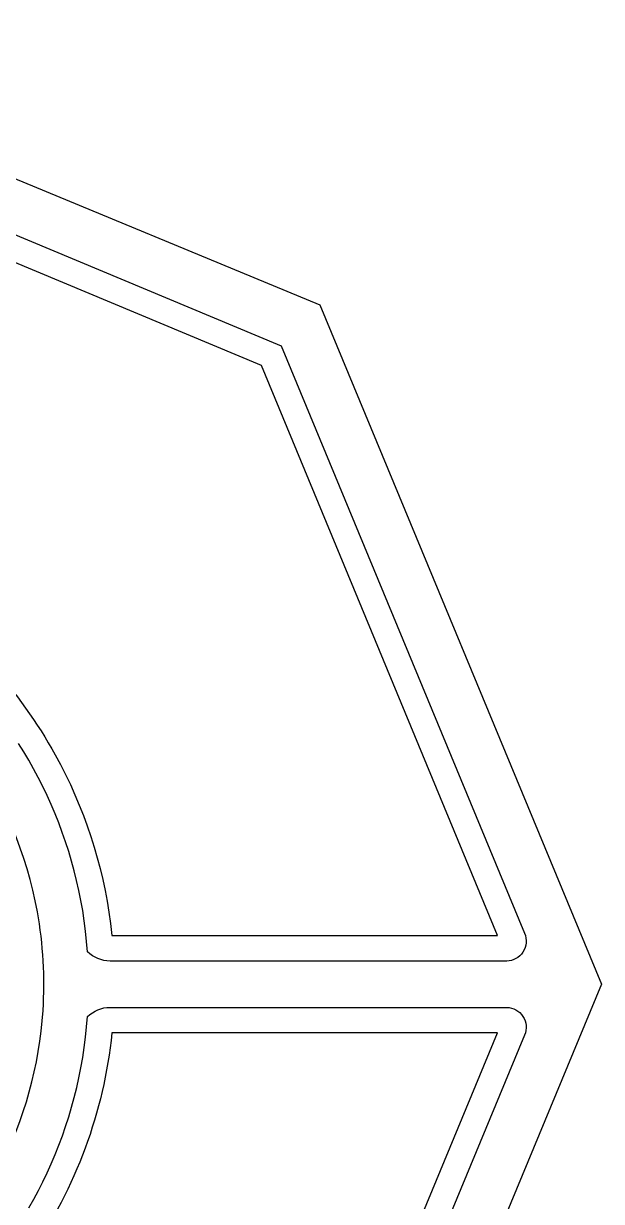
# Model space of a CAD drawing. Extents: x 0 to 300, y 0 to 300.
# Drawn here: x 209.8 to 300, y 116.1 to 300 of the extents above; entities that cross this region are included whole.
import ezdxf

# ---------------------------------------------------------------- set-up
doc = ezdxf.new("R2010")
doc.units = 0
doc.layers.add('Nível Padrão', color=18, linetype='CONTINUOUS')

msp = doc.modelspace()

# ---------------------------------------------------------------- linework, layer by layer
at = {"layer": 'Nível Padrão'}
msp.add_lwpolyline([(43.93, 43.93), (43.17, 45.79), (0, 150), (43.93, 256.07), (150, 300), (256.07, 256.07), (300, 150), (256.07, 43.93), (150, 0), (43.93, 43.93)], close=True, dxfattribs=at)
for points in [[(157.51, 288.33), (250.02, 249.66), (288.01, 157.95), (288.13, 157.58), (288.21, 157.21), (288.25, 156.83), (288.24, 156.45), (288.18, 156.07), (288.08, 155.71), (287.94, 155.35), (287.75, 155.02), (287.53, 154.71), (287.27, 154.43), (286.98, 154.19), (286.67, 153.99), (286.34, 153.83), (285.99, 153.72), (285.62, 153.64), (285.25, 153.62), (223.34, 153.62, -0.197486), (219.82, 155.07), (219.82, 155.07), (219.82, 155.07), (219.68, 156.69), (219.51, 158.3), (219.31, 159.89), (219.06, 161.48), (218.78, 163.05), (218.47, 164.62), (218.12, 166.17), (217.74, 167.7), (217.33, 169.23), (216.88, 170.74), (216.4, 172.23), (215.88, 173.71), (215.34, 175.18), (214.76, 176.62), (214.15, 178.06), (213.51, 179.47), (212.84, 180.87), (212.14, 182.25), (211.41, 183.62), (210.66, 184.96), (209.87, 186.29), (209.05, 187.6)], [(157.51, 288.33), (250.02, 249.66), (288.01, 157.95), (288.13, 157.58), (288.21, 157.21), (288.25, 156.83), (288.24, 156.45), (288.18, 156.07), (288.08, 155.71), (287.94, 155.35), (287.75, 155.02), (287.53, 154.71), (287.27, 154.43), (286.98, 154.19), (286.67, 153.99), (286.34, 153.83), (285.99, 153.72), (285.62, 153.64), (285.25, 153.62), (223.34, 153.62, -0.197481), (219.82, 155.07), (219.82, 155.07), (219.68, 156.69), (219.51, 158.3), (219.31, 159.89), (219.06, 161.48), (218.78, 163.05), (218.47, 164.62), (218.12, 166.17), (217.74, 167.7), (217.33, 169.23), (216.88, 170.74), (216.4, 172.23), (215.88, 173.71), (215.34, 175.18), (214.76, 176.62), (214.15, 178.06), (213.51, 179.47), (212.84, 180.87), (212.14, 182.25), (211.41, 183.62), (210.66, 184.96), (209.87, 186.29), (209.05, 187.6)], [(157.51, 288.33), (250.02, 249.66), (288.01, 157.95), (288.13, 157.58), (288.21, 157.21), (288.25, 156.83), (288.24, 156.45), (288.18, 156.07), (288.08, 155.71), (287.94, 155.35), (287.75, 155.02), (287.53, 154.71), (287.27, 154.43), (286.98, 154.19), (286.67, 153.99), (286.34, 153.83), (285.99, 153.72), (285.62, 153.64), (285.25, 153.62), (223.34, 153.62, -0.197481), (219.82, 155.07), (219.82, 155.07), (219.68, 156.69), (219.51, 158.3), (219.31, 159.89), (219.06, 161.48), (218.78, 163.05), (218.47, 164.62), (218.12, 166.17), (217.74, 167.7), (217.33, 169.23), (216.88, 170.74), (216.4, 172.23), (215.88, 173.71), (215.34, 175.18), (214.76, 176.62), (214.15, 178.06), (213.51, 179.47), (212.84, 180.87), (212.14, 182.25), (211.41, 183.62), (210.66, 184.96), (209.87, 186.29), (209.05, 187.6)], [(157.51, 288.33), (250.02, 249.66), (288.01, 157.95), (288.13, 157.58), (288.21, 157.21), (288.25, 156.83), (288.24, 156.45), (288.18, 156.07), (288.08, 155.71), (287.94, 155.35), (287.75, 155.02), (287.53, 154.71), (287.27, 154.43), (286.98, 154.19), (286.67, 153.99), (286.34, 153.83), (285.99, 153.72), (285.62, 153.64), (285.25, 153.62), (223.34, 153.62, -0.197481), (219.82, 155.07), (219.82, 155.07), (219.68, 156.69), (219.51, 158.3), (219.31, 159.89), (219.06, 161.48), (218.78, 163.05), (218.47, 164.62), (218.12, 166.17), (217.74, 167.7), (217.33, 169.23), (216.88, 170.74), (216.4, 172.23), (215.88, 173.71), (215.34, 175.18), (214.76, 176.62), (214.15, 178.06), (213.51, 179.47), (212.84, 180.87), (212.14, 182.25), (211.41, 183.62), (210.66, 184.96), (209.87, 186.29), (209.05, 187.6)], [(157.51, 288.33), (250.02, 249.66), (288.01, 157.95), (288.13, 157.58), (288.21, 157.21), (288.25, 156.83), (288.24, 156.45), (288.18, 156.07), (288.08, 155.71), (287.94, 155.35), (287.75, 155.02), (287.53, 154.71), (287.27, 154.43), (286.98, 154.19), (286.67, 153.99), (286.34, 153.83), (285.99, 153.72), (285.62, 153.64), (285.25, 153.62), (223.34, 153.62, -0.197481), (219.82, 155.07), (219.82, 155.07), (219.68, 156.69), (219.51, 158.3), (219.31, 159.89), (219.06, 161.48), (218.78, 163.05), (218.47, 164.62), (218.12, 166.17), (217.74, 167.7), (217.33, 169.23), (216.88, 170.74), (216.4, 172.23), (215.88, 173.71), (215.34, 175.18), (214.76, 176.62), (214.15, 178.06), (213.51, 179.47), (212.84, 180.87), (212.14, 182.25), (211.41, 183.62), (210.66, 184.96), (209.87, 186.29), (209.05, 187.6)], [(157.51, 288.33), (250.02, 249.66), (288.01, 157.95), (288.13, 157.58), (288.21, 157.21), (288.25, 156.83), (288.24, 156.45), (288.18, 156.07), (288.08, 155.71), (287.94, 155.35), (287.75, 155.02), (287.53, 154.71), (287.27, 154.43), (286.98, 154.19), (286.67, 153.99), (286.34, 153.83), (285.99, 153.72), (285.62, 153.64), (285.25, 153.62), (223.34, 153.62, -0.197481), (219.82, 155.07), (219.82, 155.07), (219.68, 156.69), (219.51, 158.3), (219.31, 159.89), (219.06, 161.48), (218.78, 163.05), (218.47, 164.62), (218.12, 166.17), (217.74, 167.7), (217.33, 169.23), (216.88, 170.74), (216.4, 172.23), (215.88, 173.71), (215.34, 175.18), (214.76, 176.62), (214.15, 178.06), (213.51, 179.47), (212.84, 180.87), (212.14, 182.25), (211.41, 183.62), (210.66, 184.96), (209.87, 186.29), (209.05, 187.6)], [(210.67, 115.07), (211.43, 116.41), (212.16, 117.78), (212.86, 119.16), (213.52, 120.56), (214.16, 121.97), (214.77, 123.4), (215.35, 124.85), (215.89, 126.31), (216.4, 127.79), (216.88, 129.28), (217.33, 130.79), (217.75, 132.31), (218.13, 133.85), (218.47, 135.39), (218.79, 136.95), (219.06, 138.53), (219.31, 140.11), (219.51, 141.71), (219.68, 143.32), (219.82, 144.93, -0.19747), (223.34, 146.38), (285.25, 146.38), (285.62, 146.35), (285.99, 146.28), (286.34, 146.17), (286.67, 146.01), (286.98, 145.81), (287.27, 145.57), (287.53, 145.29), (287.75, 144.98), (287.94, 144.65), (288.08, 144.29), (288.18, 143.93), (288.24, 143.55), (288.25, 143.17), (288.21, 142.79), (288.13, 142.42), (288, 142.05), (250.02, 50.34)]]:
    msp.add_lwpolyline(points, format="xyb", dxfattribs=at)
for points in [[(223.61, 157.62), (283.81, 157.62), (246.95, 246.6), (157.38, 284.04), (157.38, 223.64, -0.126175), (191.75, 211.1, -0.116618), (214.77, 185.82, -0.094986), (223.4, 159.49, -0.006378), (223.61, 157.62)], [(87, 150, 0.054318), (88.47, 136.39, 0.101067), (98.67, 113.47, 0.119297), (121.17, 93.97, 0.103493), (145.91, 87.13, 0.060839), (161.31, 88.01, 0.109943), (186.41, 98.58, 0.119927), (206.03, 121.17, 0.103493), (212.87, 145.91, 0.060839), (211.99, 161.31, 0.109943), (201.42, 186.41, 0.119927), (178.83, 206.03, 0.103493), (154.09, 212.87, 0.060839), (138.69, 211.99, 0.109877), (113.61, 201.43, 0.120973), (93.86, 178.61, 0.096754), (87.24, 155.52, 0.021823), (87, 150)], [(157.38, 76.36), (157.38, 15.96), (246.95, 53.4), (283.81, 142.38), (223.61, 142.38, -0.126533), (210.91, 107.97, -0.118528), (185.03, 84.81, -0.082126), (162.29, 77.02, -0.016772), (157.38, 76.36)]]:
    msp.add_lwpolyline(points, format="xyb", close=True, dxfattribs=at)

doc.saveas('drawing.dxf')
